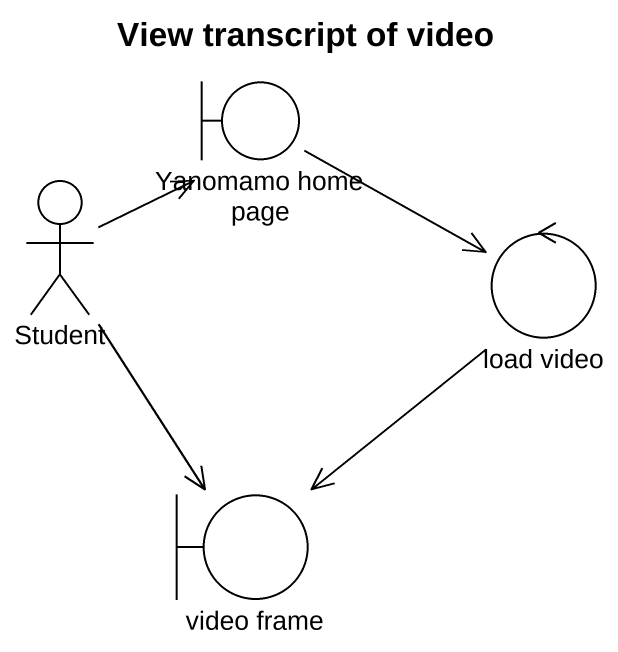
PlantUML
@startuml
title View transcript of video
boundary "Yanomamo home page" as Yanomamo_home_page
actor Student
control "load video" as load_video
boundary "video frame" as video_frame
Yanomamo_home_page -right-> load_video
Student -up-> Yanomamo_home_page
Student --> video_frame
load_video --> video_frame
@enduml
